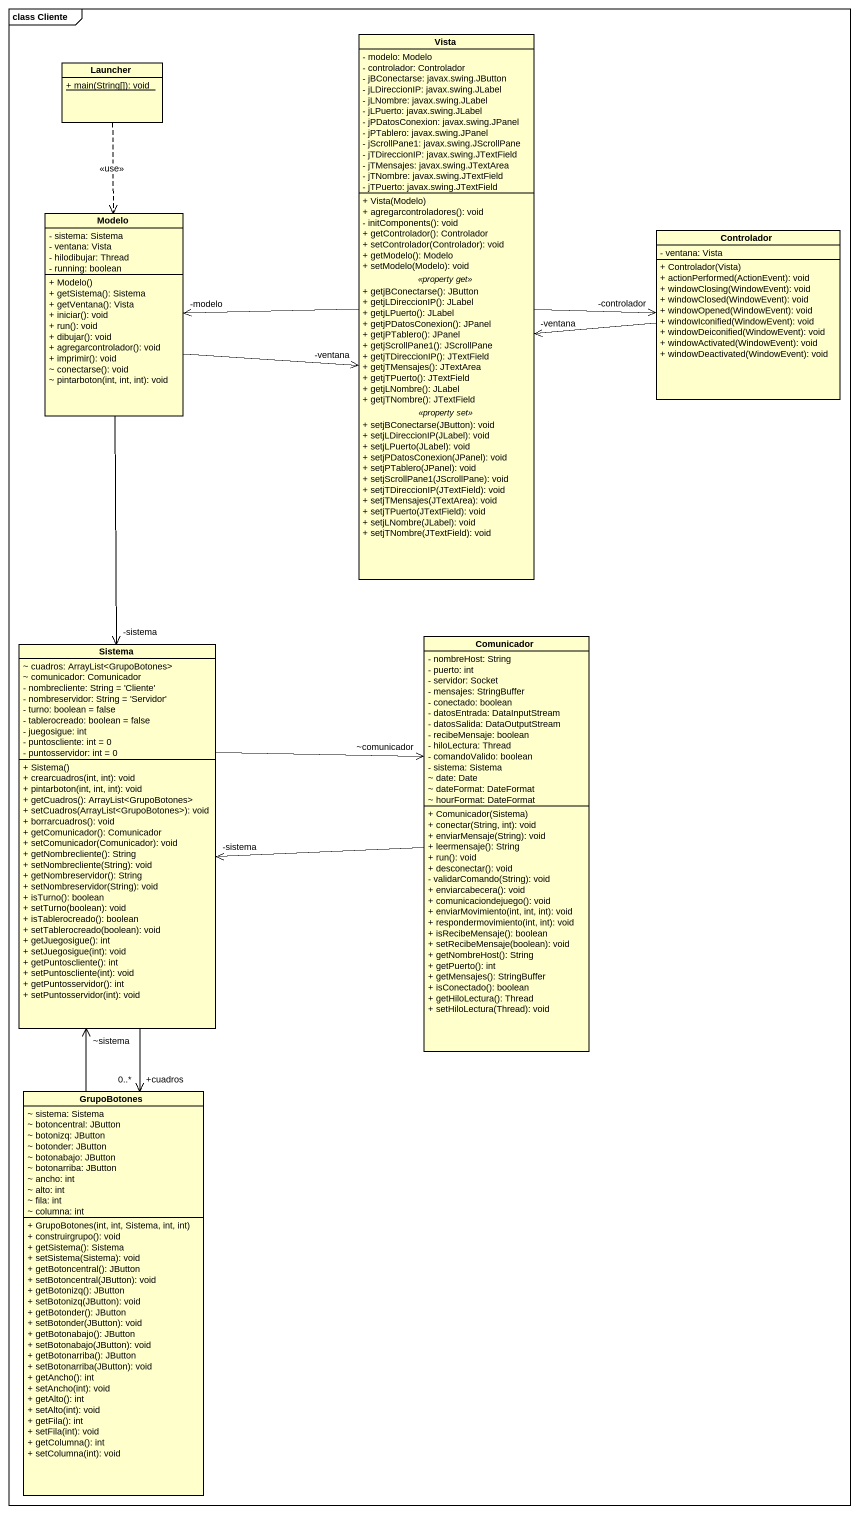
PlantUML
@startuml
mainframe class Cliente
hide circle
hide empty members
skinparam classAttributeIconSize 0
class Launcher {
  {static} + main(String[]): void
}
class Vista {
  - modelo: Modelo
  - controlador: Controlador
  - jBConectarse: javax.swing.JButton
  - jLDireccionIP: javax.swing.JLabel
  - jLNombre: javax.swing.JLabel
  - jLPuerto: javax.swing.JLabel
  - jPDatosConexion: javax.swing.JPanel
  - jPTablero: javax.swing.JPanel
  - jScrollPane1: javax.swing.JScrollPane
  - jTDireccionIP: javax.swing.JTextField
  - jTMensajes: javax.swing.JTextArea
  - jTNombre: javax.swing.JTextField
  - jTPuerto: javax.swing.JTextField
  --
  + Vista(Modelo)
  + agregarcontroladores(): void
  - initComponents(): void
  + getControlador(): Controlador
  + setControlador(Controlador): void
  + getModelo(): Modelo
  + setModelo(Modelo): void
  .. <<property get>> ..
  + getjBConectarse(): JButton
  + getjLDireccionIP(): JLabel
  + getjLPuerto(): JLabel
  + getjPDatosConexion(): JPanel
  + getjPTablero(): JPanel
  + getjScrollPane1(): JScrollPane
  + getjTDireccionIP(): JTextField
  + getjTMensajes(): JTextArea
  + getjTPuerto(): JTextField
  + getjLNombre(): JLabel
  + getjTNombre(): JTextField
  .. <<property set>> ..
  + setjBConectarse(JButton): void
  + setjLDireccionIP(JLabel): void
  + setjLPuerto(JLabel): void
  + setjPDatosConexion(JPanel): void
  + setjPTablero(JPanel): void
  + setjScrollPane1(JScrollPane): void
  + setjTDireccionIP(JTextField): void
  + setjTMensajes(JTextArea): void
  + setjTPuerto(JTextField): void
  + setjLNombre(JLabel): void
  + setjTNombre(JTextField): void
}
class Modelo {
  - sistema: Sistema
  - ventana: Vista
  - hilodibujar: Thread
  - running: boolean
  + Modelo()
  + getSistema(): Sistema
  + getVentana(): Vista
  + iniciar(): void
  + run(): void
  + dibujar(): void
  + agregarcontrolador(): void
  + imprimir(): void
  ~ conectarse(): void
  ~ pintarboton(int, int, int): void
}
class Controlador {
  - ventana: Vista
  + Controlador(Vista)
  + actionPerformed(ActionEvent): void
  + windowClosing(WindowEvent): void
  + windowClosed(WindowEvent): void
  + windowOpened(WindowEvent): void
  + windowIconified(WindowEvent): void
  + windowDeiconified(WindowEvent): void
  + windowActivated(WindowEvent): void
  + windowDeactivated(WindowEvent): void
}
class Sistema {
  ~ cuadros: ArrayList<GrupoBotones>
  ~ comunicador: Comunicador
  - nombrecliente: String = 'Cliente'
  - nombreservidor: String = 'Servidor'
  - turno: boolean = false
  - tablerocreado: boolean = false
  - juegosigue: int
  - puntoscliente: int = 0
  - puntosservidor: int = 0
  + Sistema()
  + crearcuadros(int, int): void
  + pintarboton(int, int, int): void
  + getCuadros(): ArrayList<GrupoBotones>
  + setCuadros(ArrayList<GrupoBotones>): void
  + borrarcuadros(): void
  + getComunicador(): Comunicador
  + setComunicador(Comunicador): void
  + getNombrecliente(): String
  + setNombrecliente(String): void
  + getNombreservidor(): String
  + setNombreservidor(String): void
  + isTurno(): boolean
  + setTurno(boolean): void
  + isTablerocreado(): boolean
  + setTablerocreado(boolean): void
  + getJuegosigue(): int
  + setJuegosigue(int): void
  + getPuntoscliente(): int
  + setPuntoscliente(int): void
  + getPuntosservidor(): int
  + setPuntosservidor(int): void
}
class Comunicador {
  - nombreHost: String
  - puerto: int
  - servidor: Socket
  - mensajes: StringBuffer
  - conectado: boolean
  - datosEntrada: DataInputStream
  - datosSalida: DataOutputStream
  - recibeMensaje: boolean
  - hiloLectura: Thread
  - comandoValido: boolean
  - sistema: Sistema
  ~ date: Date
  ~ dateFormat: DateFormat
  ~ hourFormat: DateFormat
  + Comunicador(Sistema)
  + conectar(String, int): void
  + enviarMensaje(String): void
  + leermensaje(): String
  + run(): void
  + desconectar(): void
  - validarComando(String): void
  + enviarcabecera(): void
  + comunicaciondejuego(): void
  + enviarMovimiento(int, int, int): void
  + respondermovimiento(int, int): void
  + isRecibeMensaje(): boolean
  + setRecibeMensaje(boolean): void
  + getNombreHost(): String
  + getPuerto(): int
  + getMensajes(): StringBuffer
  + isConectado(): boolean
  + getHiloLectura(): Thread
  + setHiloLectura(Thread): void
}
class GrupoBotones {
  ~ sistema: Sistema
  ~ botoncentral: JButton
  ~ botonizq: JButton
  ~ botonder: JButton
  ~ botonabajo: JButton
  ~ botonarriba: JButton
  ~ ancho: int
  ~ alto: int
  ~ fila: int
  ~ columna: int
  + GrupoBotones(int, int, Sistema, int, int)
  + construirgrupo(): void
  + getSistema(): Sistema
  + setSistema(Sistema): void
  + getBotoncentral(): JButton
  + setBotoncentral(JButton): void
  + getBotonizq(): JButton
  + setBotonizq(JButton): void
  + getBotonder(): JButton
  + setBotonder(JButton): void
  + getBotonabajo(): JButton
  + setBotonabajo(JButton): void
  + getBotonarriba(): JButton
  + setBotonarriba(JButton): void
  + getAncho(): int
  + setAncho(int): void
  + getAlto(): int
  + setAlto(int): void
  + getFila(): int
  + setFila(int): void
  + getColumna(): int
  + setColumna(int): void
}
Launcher ..> Modelo : <<use>>
Vista -left-> "-modelo" Modelo
Vista -right-> "-controlador" Controlador
Modelo -right-> "-ventana" Vista
Modelo --> "-sistema" Sistema
Controlador -left-> "-ventana" Vista
Sistema -right-> "~comunicador" Comunicador
Sistema --> "+cuadros\n0..*" GrupoBotones
Comunicador -left-> "-sistema" Sistema
GrupoBotones -up-> "~sistema" Sistema
@enduml
